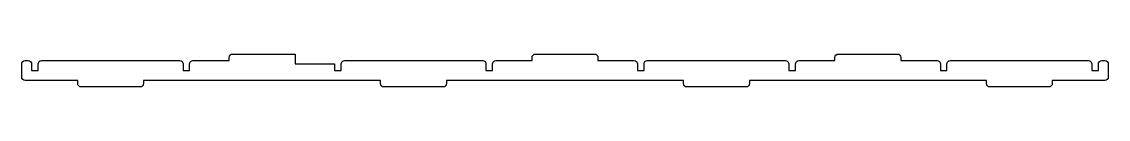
# Model space of a CAD drawing. Header units: millimetres. Extents: x 12 to 342, y 0 to 10.
import ezdxf

# ---------------------------------------------------------------- set-up
doc = ezdxf.new("R2010")
doc.units = ezdxf.units.MM
doc.layers.get('0').update_dxf_attribs({"linetype": 'CONTINUOUS'})

msp = doc.modelspace()

# ---------------------------------------------------------------- linework, layer by layer
msp.add_lwpolyline([(341, 8, -0.414214), (342, 7), (342, 3, -0.414214), (341, 2), (325, 2), (325, 1, -0.414214), (324, 0), (306, 0, -0.414214), (305, 1), (305, 2), (233, 2), (233, 1, -0.414214), (232, 0), (214, 0, -0.414214), (213, 1), (213, 2), (141, 2), (141, 1, -0.414214), (140, 0), (122, 0, -0.414214), (121, 1), (121, 2), (49, 2), (49, 1, -0.414214), (48, 0), (30, 0, -0.414214), (29, 1), (29, 2), (13, 2, -0.414214), (12, 3), (12, 7, -0.414214), (13, 8), (14, 8, -0.414214), (15, 7), (15, 5), (17, 5), (17, 7, -0.414214), (18, 8), (60, 8, -0.414214), (61, 7), (61, 5), (63, 5), (63, 7, -0.414214), (64, 8), (75, 8), (75, 9, -0.414214), (76, 10), (95, 10), (95, 7), (107, 7), (107, 5), (109, 5), (109, 7, -0.414214), (110, 8), (152, 8, -0.414214), (153, 7), (153, 5), (155, 5), (155, 7, -0.414214), (156, 8), (167, 8), (167, 9, -0.414214), (168, 10), (186, 10, -0.414214), (187, 9), (187, 8), (198, 8, -0.414214), (199, 7), (199, 5), (201, 5), (201, 7, -0.414214), (202, 8), (244, 8, -0.414214), (245, 7), (245, 5), (247, 5), (247, 7, -0.414214), (248, 8), (259, 8), (259, 9, -0.414214), (260, 10), (278, 10, -0.414214), (279, 9), (279, 8), (290, 8, -0.414214), (291, 7), (291, 5), (293, 5), (293, 7, -0.414214), (294, 8), (336, 8, -0.414214), (337, 7), (337, 5), (339, 5), (339, 7, -0.414214), (340, 8)], format="xyb", close=True)

doc.saveas('drawing.dxf')
